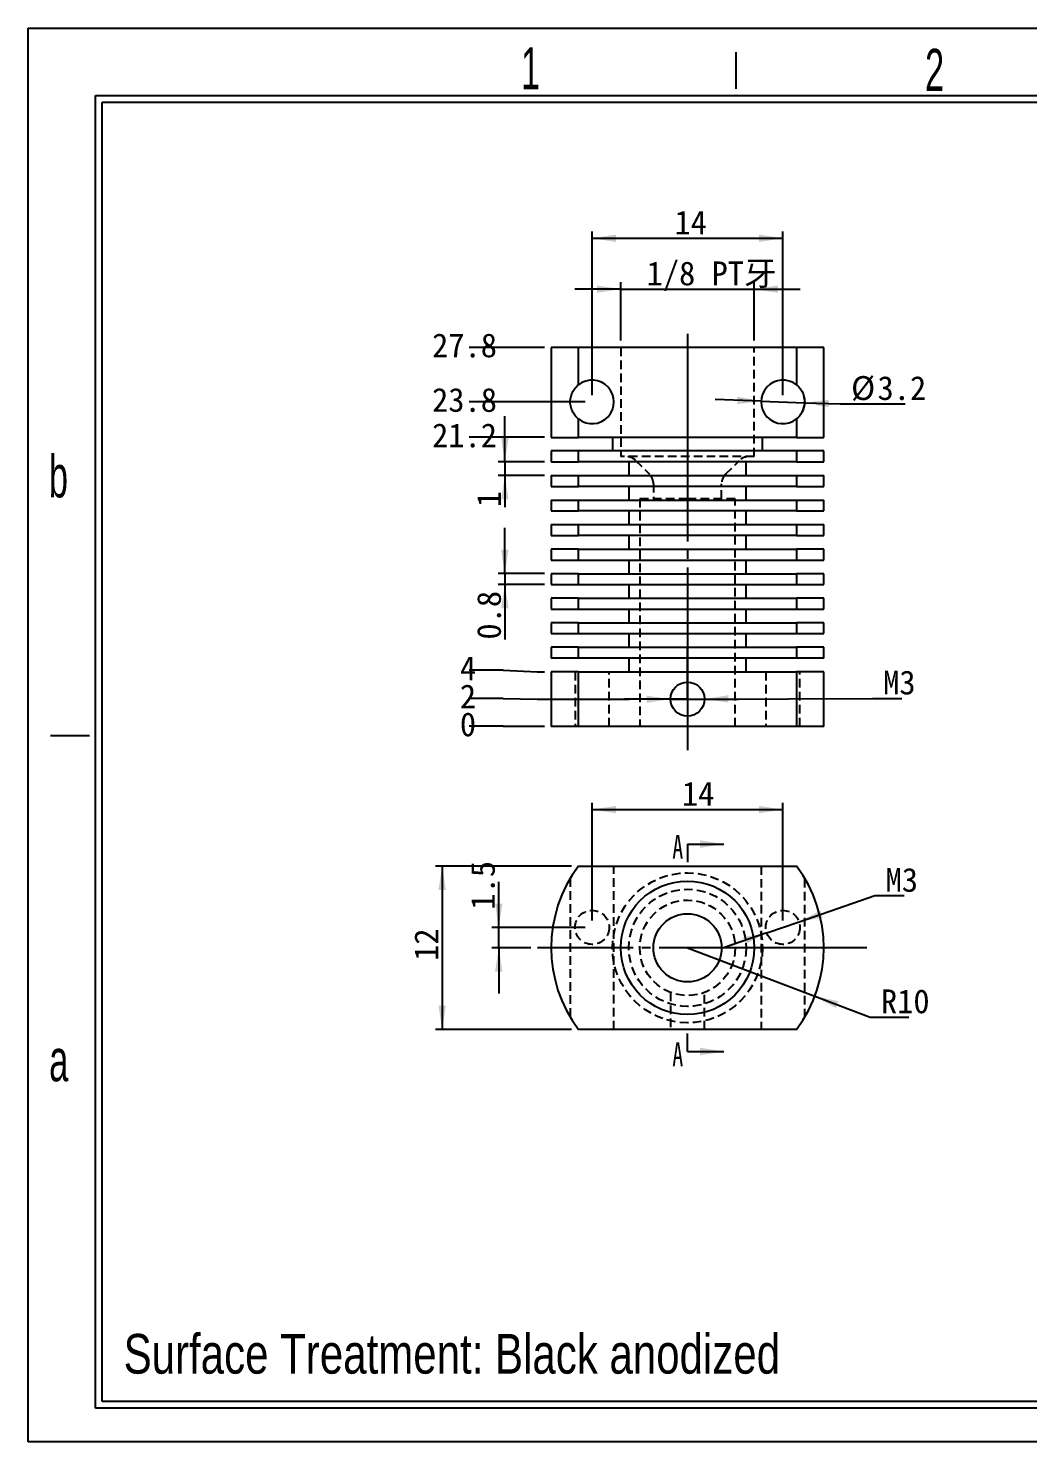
# Model space of a CAD drawing. Extents: x 1 to 148, y 1 to 104.
# Drawn here: x 0.9 to 74.2, y 0.6 to 104.3 of the extents above; entities that cross this region are included whole.
import ezdxf

# ---------------------------------------------------------------- set-up
doc = ezdxf.new("R2010")
doc.units = 0
doc.header["$LTSCALE"] = 0.5
for name, pattern in [('SLD-中心线', [34.29, 30.48, -1.27, 1.27, -1.27]), ('SLD-实线', [0]), ('SLD-点画线', [10.16, 6.35, -1.27, 1.27, -1.27]), ('SLD-虚线', [1.905, 1.27, -0.635])]:
    doc.linetypes.add(name, pattern=pattern)
doc.layers.get('0').update_dxf_attribs({"linetype": 'CONTINUOUS'})
for name, color, linetype in [('DIM', 5, 'SLD-实线'), ('SLD-0', 179, 'SLD-实线'), ('中心线', 1, 'SLD-点画线')]:
    doc.layers.add(name, color=color, linetype=linetype)
doc.styles.add('SLDTEXTSTYLE0', font='arial.ttf', dxfattribs={"width": 0.7584})
doc.styles.add('SLDTEXTSTYLE11', font='', dxfattribs={"width": 0.67})
doc.styles.add('SLDTEXTSTYLE12', font='')
doc.styles.add('SLDTEXTSTYLE13', font='', dxfattribs={"width": 0.67})
doc.styles.add('SLDTEXTSTYLE14', font='', dxfattribs={"bigfont": 'bigfont'})
doc.styles.add('SLDTEXTSTYLE3', font='GOTHIC.TTF', dxfattribs={"width": 0.61171})
doc.styles.get('SLDTEXTSTYLE11').set_extended_font_data('宋体')
doc.styles.get('SLDTEXTSTYLE12').set_extended_font_data('宋体')
doc.styles.get('SLDTEXTSTYLE13').set_extended_font_data('仿宋_GB2312')
doc.styles.get('SLDTEXTSTYLE14').set_extended_font_data('宋体')
doc.dimstyles.new('SLDDIMSTYLE0', dxfattribs={"dimtxt": 1.75, "dimasz": 1.75, "dimexe": 0, "dimexo": 0.0625, "dimgap": 0.4375, "dimtad": 2, "dimrnd": 1e-09, "dimzin": 12, "dimdsep": 46, "dimtxsty": 'SLDTEXTSTYLE11', "dimsah": 1, "dimcen": 0.09, "dimadec": 0, "dimazin": 0, "dimtfac": 1, "dimtofl": 0, "dimtmove": 0, "dimatfit": 3, "dimfxl": 0, "dimtolj": 1, "dimtzin": 12, "dimarcsym": 0})
doc.dimstyles.new('SLDDIMSTYLE1', dxfattribs={"dimtxt": 1.75, "dimasz": 1.75, "dimexe": 0, "dimexo": 0.0625, "dimgap": 0.4375, "dimtad": 2, "dimrnd": 1e-09, "dimzin": 12, "dimdsep": 46, "dimtxsty": 'SLDTEXTSTYLE11', "dimsah": 1, "dimcen": 0.09, "dimadec": 0, "dimazin": 0, "dimtfac": 1, "dimtmove": 0, "dimatfit": 0, "dimfxl": 0, "dimtolj": 1, "dimtzin": 12, "dimarcsym": 0})
doc.dimstyles.new('SLDDIMSTYLE2', dxfattribs={"dimtxt": 1.75, "dimasz": 1.75, "dimexe": 0, "dimexo": 0.0625, "dimgap": 0.4375, "dimtad": 0, "dimtih": 1, "dimtoh": 1, "dimrnd": 1e-09, "dimzin": 12, "dimdsep": 46, "dimtxsty": 'SLDTEXTSTYLE11', "dimsah": 1, "dimcen": 0, "dimadec": 0, "dimazin": 0, "dimtfac": 1, "dimtofl": 0, "dimtmove": 0, "dimatfit": 3, "dimfxl": 0, "dimtolj": 1, "dimtzin": 12, "dimarcsym": 0})
doc.dimstyles.new('SLDDIMSTYLE3', dxfattribs={"dimtxt": 1.75, "dimasz": 1.75, "dimexe": 0, "dimexo": 0.0625, "dimgap": 0.4375, "dimtad": 0, "dimtih": 1, "dimtoh": 1, "dimrnd": 1e-09, "dimzin": 12, "dimdsep": 46, "dimtxsty": 'SLDTEXTSTYLE11', "dimsah": 1, "dimcen": 0, "dimadec": 0, "dimazin": 0, "dimtfac": 1, "dimtmove": 0, "dimatfit": 3, "dimfxl": 0, "dimtolj": 1, "dimtzin": 12, "dimarcsym": 0})
doc.dimstyles.new('SLDDIMSTYLE4', dxfattribs={"dimtxt": 1.75, "dimasz": 1.75, "dimexe": 0, "dimexo": 0.0625, "dimgap": 0.4375, "dimtad": 0, "dimtih": 1, "dimtoh": 1, "dimdec": 0, "dimrnd": 1e-09, "dimdsep": 46, "dimtxsty": 'SLDTEXTSTYLE11', "dimblk1": 'NONE', "dimblk2": 'NONE', "dimsah": 1, "dimcen": 0.09, "dimadec": 0, "dimazin": 0, "dimtfac": 1, "dimtdec": 0, "dimtofl": 0, "dimtmove": 0, "dimatfit": 3, "dimldrblk": 'NONE', "dimfxl": 0, "dimtolj": 1, "dimtzin": 12, "dimarcsym": 0})
doc.dimstyles.new('SLDDIMSTYLE5', dxfattribs={"dimtxt": 1.75, "dimasz": 1.75, "dimexe": 0, "dimexo": 0.0625, "dimgap": 0.4375, "dimtad": 0, "dimtih": 1, "dimtoh": 1, "dimrnd": 1e-09, "dimzin": 12, "dimdsep": 46, "dimtxsty": 'SLDTEXTSTYLE11', "dimblk1": 'NONE', "dimblk2": 'NONE', "dimsah": 1, "dimcen": 0.09, "dimadec": 0, "dimazin": 0, "dimtfac": 1, "dimtofl": 0, "dimtmove": 0, "dimatfit": 3, "dimldrblk": 'NONE', "dimfxl": 0, "dimtolj": 1, "dimtzin": 12, "dimarcsym": 0})
doc.dimstyles.new('SLDDIMSTYLE6', dxfattribs={"dimtxt": 1.75, "dimasz": 1.75, "dimexe": 0, "dimexo": 0.0625, "dimgap": 0.4375, "dimtad": 2, "dimrnd": 1e-09, "dimdsep": 46, "dimtxsty": 'SLDTEXTSTYLE11', "dimsah": 1, "dimcen": 0.09, "dimadec": 0, "dimazin": 0, "dimtfac": 1, "dimtmove": 0, "dimatfit": 0, "dimfxl": 0, "dimtolj": 1, "dimtzin": 12, "dimarcsym": 0})
doc.dimstyles.new('SLDDIMSTYLE7', dxfattribs={"dimtxt": 1.75, "dimasz": 1.75, "dimexe": 0, "dimexo": 0.0625, "dimgap": 0.4375, "dimtad": 0, "dimtih": 1, "dimtoh": 1, "dimrnd": 1e-09, "dimzin": 12, "dimdsep": 46, "dimtxsty": 'SLDTEXTSTYLE11', "dimsah": 1, "dimcen": 0, "dimadec": 0, "dimazin": 0, "dimtfac": 1, "dimtmove": 0, "dimatfit": 3, "dimfxl": 0, "dimtolj": 1, "dimtzin": 12, "dimarcsym": 0})

# ---------------------------------------------------------------- blocks, each defined once
blk = doc.blocks.new('_D')
at = {"layer": 'DIM'}
for p, q in [((40.77, 42.88), (30.77, 42.88)), ((31.27, 42.88), (31.27, 30.88)), ((40.77, 30.88), (30.77, 30.88))]:
    blk.add_line(p, q, dxfattribs=at)
for points in [[(31.27, 42.88), (31, 41.13), (31.54, 41.13)], [(31.27, 30.88), (31.54, 32.63), (31, 32.63)]]:
    blk.add_solid(points, dxfattribs=at)
at = {"layer": 'DIM', "insert": (29.23, 35.92), "char_height": 1.75, "attachment_point": 1, "rotation": 90, "style": 'SLDTEXTSTYLE12'}
blk.add_mtext('12', dxfattribs=at)
blk = doc.blocks.new('_D_1')
at = {"layer": 'DIM'}
for p, q in [((35.42, 38.38), (35.42, 41.73)), ((41.77, 38.38), (34.92, 38.38)), ((35.42, 36.88), (35.42, 38.38)), ((37.78, 36.88), (34.92, 36.88)), ((35.42, 36.88), (35.42, 33.52))]:
    blk.add_line(p, q, dxfattribs=at)
for points in [[(35.42, 38.38), (35.69, 40.13), (35.15, 40.13)], [(35.42, 36.88), (35.15, 35.13), (35.69, 35.13)]]:
    blk.add_solid(points, dxfattribs=at)
at = {"layer": 'DIM', "insert": (33.38, 39.68), "char_height": 1.75, "attachment_point": 1, "rotation": 90, "style": 'SLDTEXTSTYLE12'}
blk.add_mtext('1.5', dxfattribs=at)
blk = doc.blocks.new('_D_2')
at = {"layer": 'DIM'}
for p, q in [((42.27, 38.88), (42.27, 47.52)), ((42.27, 47.02), (56.27, 47.02)), ((56.27, 38.88), (56.27, 47.52))]:
    blk.add_line(p, q, dxfattribs=at)
for points in [[(42.27, 47.02), (44.02, 46.75), (44.02, 47.29)], [(56.27, 47.02), (54.52, 47.29), (54.52, 46.75)]]:
    blk.add_solid(points, dxfattribs=at)
at = {"layer": 'DIM', "insert": (48.86, 49.06), "char_height": 1.75, "attachment_point": 1, "style": 'SLDTEXTSTYLE12'}
blk.add_mtext('14', dxfattribs=at)
blk = doc.blocks.new('_D_3')
at = {"layer": 'DIM'}
for p, q in [((49.27, 36.88), (58.62, 33.33)), ((58.62, 33.33), (62.67, 31.79)), ((62.67, 31.79), (65.5, 31.79))]:
    blk.add_line(p, q, dxfattribs=at)
blk.add_solid([(58.62, 33.33), (60.16, 32.46), (60.35, 32.96)], dxfattribs=at)
at = {"layer": 'DIM', "insert": (63.46, 33.83), "char_height": 1.75, "attachment_point": 1, "style": 'SLDTEXTSTYLE12'}
blk.add_mtext('R10', dxfattribs=at)
blk = doc.blocks.new('_D_4')
at = {"layer": 'DIM'}
for p, q in [((57.45, 38.79), (63.01, 40.71)), ((63.01, 40.71), (65.16, 40.71)), ((55.09, 37.97), (57.45, 38.79)), ((55.09, 37.97), (51.9, 36.88))]:
    blk.add_line(p, q, dxfattribs=at)
for points in [[(57.45, 38.79), (59.19, 39.1), (59.02, 39.61)], [(55.09, 37.97), (53.34, 37.66), (53.52, 37.15)]]:
    blk.add_solid(points, dxfattribs=at)
at = {"layer": 'DIM', "insert": (63.8, 42.74), "char_height": 1.75, "attachment_point": 1, "style": 'SLDTEXTSTYLE12'}
blk.add_mtext('M3', dxfattribs=at)
blk = doc.blocks.new('_D_5')
at = {"layer": 'DIM'}
for p, q in [((35.75, 53.13), (33.25, 53.13)), ((35.75, 53.13), (38.25, 53.13)), ((38.25, 53.13), (38.77, 53.13))]:
    blk.add_line(p, q, dxfattribs=at)
at = {"layer": 'DIM', "insert": (32.57, 54.15), "char_height": 1.75, "attachment_point": 1, "style": 'SLDTEXTSTYLE12'}
blk.add_mtext('0', dxfattribs=at)
blk = doc.blocks.new('_NONE')
blk = doc.blocks.new('_D_6')
at = {"layer": 'DIM'}
for p, q in [((35.75, 55.18), (33.25, 55.18)), ((35.75, 55.18), (38.25, 55.13)), ((38.25, 55.13), (45.02, 55.13))]:
    blk.add_line(p, q, dxfattribs=at)
at = {"layer": 'DIM', "insert": (32.57, 56.2), "char_height": 1.75, "attachment_point": 1, "style": 'SLDTEXTSTYLE12'}
blk.add_mtext('2', dxfattribs=at)
blk = doc.blocks.new('_D_7')
at = {"layer": 'DIM'}
for p, q in [((35.75, 57.24), (33.25, 57.24)), ((35.75, 57.24), (38.25, 57.13)), ((38.25, 57.13), (38.77, 57.13))]:
    blk.add_line(p, q, dxfattribs=at)
at = {"layer": 'DIM', "insert": (32.57, 58.26), "char_height": 1.75, "attachment_point": 1, "style": 'SLDTEXTSTYLE12'}
blk.add_mtext('4', dxfattribs=at)
blk = doc.blocks.new('_D_8')
at = {"layer": 'DIM'}
blk.add_line((38.77, 74.33), (33.25, 74.33), dxfattribs=at)
at = {"layer": 'DIM', "insert": (30.53, 75.35), "char_height": 1.75, "attachment_point": 1, "style": 'SLDTEXTSTYLE12'}
blk.add_mtext('21.2', dxfattribs=at)
blk = doc.blocks.new('_D_9')
at = {"layer": 'DIM'}
blk.add_line((41.77, 76.93), (33.25, 76.93), dxfattribs=at)
at = {"layer": 'DIM', "insert": (30.53, 77.95), "char_height": 1.75, "attachment_point": 1, "style": 'SLDTEXTSTYLE12'}
blk.add_mtext('23.8', dxfattribs=at)
blk = doc.blocks.new('_D_10')
at = {"layer": 'DIM'}
blk.add_line((38.77, 80.93), (33.25, 80.93), dxfattribs=at)
at = {"layer": 'DIM', "insert": (30.53, 81.95), "char_height": 1.75, "attachment_point": 1, "style": 'SLDTEXTSTYLE12'}
blk.add_mtext('27.8', dxfattribs=at)
blk = doc.blocks.new('_D_11')
at = {"layer": 'DIM'}
for p, q in [((44.37, 85.2), (41, 85.2)), ((44.37, 81.43), (44.37, 85.7)), ((44.37, 85.2), (54.17, 85.2)), ((54.17, 81.43), (54.17, 85.7)), ((54.17, 85.2), (57.53, 85.2))]:
    blk.add_line(p, q, dxfattribs=at)
for points in [[(44.37, 85.2), (42.62, 85.47), (42.62, 84.93)], [(54.17, 85.2), (55.92, 84.93), (55.92, 85.47)]]:
    blk.add_solid(points, dxfattribs=at)
at = {"layer": 'DIM', "insert": (46.27, 87.23), "char_height": 1.75, "attachment_point": 1, "style": 'SLDTEXTSTYLE14'}
blk.add_mtext('1/8 PT牙', dxfattribs=at)
blk = doc.blocks.new('_D_12')
at = {"layer": 'DIM'}
for p, q in [((42.27, 77.43), (42.27, 89.43)), ((56.27, 77.43), (56.27, 89.43)), ((42.27, 88.93), (56.27, 88.93))]:
    blk.add_line(p, q, dxfattribs=at)
for points in [[(42.27, 88.93), (44.02, 88.66), (44.02, 89.2)], [(56.27, 88.93), (54.52, 89.2), (54.52, 88.66)]]:
    blk.add_solid(points, dxfattribs=at)
at = {"layer": 'DIM', "insert": (48.31, 90.96), "char_height": 1.75, "attachment_point": 1, "style": 'SLDTEXTSTYLE12'}
blk.add_mtext('14', dxfattribs=at)
blk = doc.blocks.new('_D_13')
at = {"layer": 'DIM'}
for p, q in [((35.87, 72.53), (35.87, 75.89)), ((38.77, 72.53), (35.37, 72.53)), ((35.87, 72.53), (35.87, 71.53)), ((38.77, 71.53), (35.37, 71.53)), ((35.87, 71.53), (35.87, 69.2))]:
    blk.add_line(p, q, dxfattribs=at)
for points in [[(35.87, 72.53), (36.14, 74.28), (35.6, 74.28)], [(35.87, 71.53), (35.6, 69.78), (36.14, 69.78)]]:
    blk.add_solid(points, dxfattribs=at)
at = {"layer": 'DIM', "insert": (33.83, 69.2), "char_height": 1.75, "attachment_point": 1, "rotation": 90, "style": 'SLDTEXTSTYLE12'}
blk.add_mtext('1', dxfattribs=at)
blk = doc.blocks.new('_D_14')
at = {"layer": 'DIM'}
for p, q in [((35.87, 64.33), (35.87, 67.69)), ((38.77, 64.33), (35.37, 64.33)), ((35.87, 64.33), (35.87, 63.53)), ((38.77, 63.53), (35.37, 63.53)), ((35.87, 63.53), (35.87, 59.49))]:
    blk.add_line(p, q, dxfattribs=at)
for points in [[(35.87, 64.33), (36.14, 66.08), (35.6, 66.08)], [(35.87, 63.53), (35.6, 61.78), (36.14, 61.78)]]:
    blk.add_solid(points, dxfattribs=at)
at = {"layer": 'DIM', "insert": (33.83, 59.49), "char_height": 1.75, "attachment_point": 1, "rotation": 90, "style": 'SLDTEXTSTYLE12'}
blk.add_mtext('0.8', dxfattribs=at)
blk = doc.blocks.new('_D_15')
at = {"layer": 'DIM'}
for p, q in [((54.67, 76.98), (51.31, 77.1)), ((54.67, 76.98), (57.87, 76.87)), ((57.87, 76.87), (60.48, 76.78)), ((60.48, 76.78), (65.25, 76.78))]:
    blk.add_line(p, q, dxfattribs=at)
blk.add_arc((56.27, 76.93), 1.6, 326.0362, 15.4041, dxfattribs=at)
for points in [[(54.67, 76.98), (52.93, 77.31), (52.91, 76.77)], [(57.87, 76.87), (59.61, 76.54), (59.63, 77.08)]]:
    blk.add_solid(points, dxfattribs=at)
at = {"layer": 'DIM', "char_height": 1.75, "attachment_point": 1, "style": 'SLDTEXTSTYLE12'}
for s, insert in [('%%c', (61.27, 78.82)), ('3.2', (63.21, 78.82))]:
    blk.add_mtext(s, dxfattribs=dict(at, insert=insert))
blk = doc.blocks.new('_D_16')
at = {"layer": 'DIM'}
for p, q in [((48.02, 55.12), (44.65, 55.11)), ((48.02, 55.12), (50.52, 55.13)), ((50.52, 55.13), (62.83, 55.18)), ((62.83, 55.18), (64.99, 55.18))]:
    blk.add_line(p, q, dxfattribs=at)
for points in [[(48.02, 55.12), (46.27, 55.38), (46.27, 54.85)], [(50.52, 55.13), (52.27, 54.87), (52.27, 55.41)]]:
    blk.add_solid(points, dxfattribs=at)
at = {"layer": 'DIM', "insert": (63.62, 57.22), "char_height": 1.75, "attachment_point": 1, "style": 'SLDTEXTSTYLE12'}
blk.add_mtext('M3', dxfattribs=at)
blk = doc.blocks.new('SW_CENTERMARKSYMBOL_0')
at = {"layer": '中心线', "color": 0}
for p, q in [((0, 2.5), (0, 3.75)), ((0, 0), (0, 2.5)), ((-2.5, 0), (-3.75, 0)), ((0, 0), (-2.5, 0)), ((0, 0), (0, -2.5)), ((0, 0), (2.5, 0)), ((2.5, 0), (3.75, 0)), ((0, -2.5), (0, -3.75))]:
    blk.add_line(p, q, dxfattribs=at)

msp = doc.modelspace()

# ---------------------------------------------------------------- linework, layer by layer
at = {"color": 7, "linetype": 'SLD-实线'}
for p, q in [((39.268, 80.927), (39.268, 74.327)), ((41.268, 80.927), (39.268, 80.927)), ((41.268, 78.176), (41.268, 80.927)), ((57.268, 80.927), (41.268, 80.927)), ((57.268, 80.927), (57.268, 78.176)), ((59.268, 80.927), (57.268, 80.927)), ((59.268, 74.327), (59.268, 80.927)), ((41.268, 74.327), (41.268, 75.678)), ((57.268, 75.678), (57.268, 74.327)), ((39.268, 74.327), (41.268, 74.327)), ((57.268, 74.327), (41.268, 74.327)), ((43.768, 74.327), (43.768, 73.327)), ((54.768, 73.327), (54.768, 74.327)), ((57.268, 74.327), (59.268, 74.327)), ((39.268, 73.327), (39.268, 72.527)), ((41.268, 73.327), (39.268, 73.327)), ((41.268, 72.527), (41.268, 73.327)), ((57.268, 73.327), (41.268, 73.327)), ((57.268, 73.327), (57.268, 72.527)), ((59.268, 73.327), (57.268, 73.327)), ((59.268, 72.527), (59.268, 73.327)), ((39.268, 72.527), (41.268, 72.527)), ((57.268, 72.527), (41.268, 72.527)), ((44.968, 72.527), (44.968, 71.527)), ((53.568, 71.527), (53.568, 72.527)), ((57.268, 72.527), (59.268, 72.527)), ((39.268, 71.527), (39.268, 70.727)), ((39.268, 71.527), (41.268, 71.527)), ((39.268, 70.727), (41.268, 70.727)), ((41.268, 70.727), (41.268, 71.527)), ((41.268, 71.527), (57.268, 71.527)), ((57.268, 70.727), (41.268, 70.727)), ((44.968, 70.727), (44.968, 69.727)), ((53.568, 69.727), (53.568, 70.727)), ((57.268, 71.527), (57.268, 70.727)), ((57.268, 71.527), (59.268, 71.527)), ((57.268, 70.727), (59.268, 70.727)), ((59.268, 70.727), (59.268, 71.527)), ((39.268, 69.727), (39.268, 68.927)), ((39.268, 69.727), (41.268, 69.727)), ((41.268, 68.927), (41.268, 69.727)), ((41.268, 69.727), (57.268, 69.727)), ((57.268, 69.727), (57.268, 68.927)), ((57.268, 69.727), (59.268, 69.727)), ((59.268, 68.927), (59.268, 69.727)), ((39.268, 68.927), (41.268, 68.927)), ((57.268, 68.927), (41.268, 68.927)), ((44.968, 68.927), (44.968, 67.927)), ((53.568, 67.927), (53.568, 68.927)), ((57.268, 68.927), (59.268, 68.927)), ((39.268, 67.927), (39.268, 67.127)), ((39.268, 67.927), (41.268, 67.927)), ((41.268, 67.127), (41.268, 67.927)), ((41.268, 67.927), (57.268, 67.927)), ((57.268, 67.927), (57.268, 67.127)), ((57.268, 67.927), (59.268, 67.927)), ((59.268, 67.127), (59.268, 67.927)), ((39.268, 67.127), (41.268, 67.127)), ((57.268, 67.127), (41.268, 67.127)), ((44.968, 67.127), (44.968, 66.127)), ((53.568, 66.127), (53.568, 67.127)), ((57.268, 67.127), (59.268, 67.127)), ((39.268, 66.127), (39.268, 65.327)), ((41.268, 66.127), (39.268, 66.127)), ((39.268, 65.327), (41.268, 65.327)), ((41.268, 65.327), (41.268, 66.127)), ((41.268, 66.127), (57.268, 66.127)), ((41.268, 65.327), (57.268, 65.327)), ((44.968, 65.327), (44.968, 64.327)), ((53.568, 64.327), (53.568, 65.327)), ((57.268, 66.127), (57.268, 65.327)), ((59.268, 66.127), (57.268, 66.127)), ((57.268, 65.327), (59.268, 65.327)), ((59.268, 65.327), (59.268, 66.127)), ((39.268, 64.327), (39.268, 63.527)), ((41.268, 64.327), (39.268, 64.327)), ((41.268, 63.527), (41.268, 64.327)), ((41.268, 64.327), (57.268, 64.327)), ((57.268, 64.327), (57.268, 63.527)), ((59.268, 64.327), (57.268, 64.327)), ((59.268, 63.527), (59.268, 64.327)), ((39.268, 63.527), (41.268, 63.527)), ((41.268, 63.527), (57.268, 63.527)), ((44.968, 63.527), (44.968, 62.527)), ((53.568, 62.527), (53.568, 63.527)), ((57.268, 63.527), (59.268, 63.527)), ((39.268, 62.527), (39.268, 61.727)), ((41.268, 62.527), (39.268, 62.527)), ((41.268, 61.727), (41.268, 62.527)), ((41.268, 62.527), (57.268, 62.527)), ((57.268, 62.527), (57.268, 61.727)), ((59.268, 62.527), (57.268, 62.527)), ((59.268, 61.727), (59.268, 62.527)), ((39.268, 61.727), (41.268, 61.727)), ((41.268, 61.727), (57.268, 61.727)), ((44.968, 61.727), (44.968, 60.727)), ((53.568, 60.727), (53.568, 61.727)), ((57.268, 61.727), (59.268, 61.727)), ((39.268, 60.727), (39.268, 59.927)), ((41.268, 60.727), (39.268, 60.727)), ((41.268, 59.927), (41.268, 60.727)), ((41.268, 60.727), (57.268, 60.727)), ((57.268, 60.727), (57.268, 59.927)), ((59.268, 60.727), (57.268, 60.727)), ((59.268, 59.927), (59.268, 60.727)), ((39.268, 59.927), (41.268, 59.927)), ((41.268, 59.927), (57.268, 59.927)), ((44.968, 59.927), (44.968, 58.927)), ((53.568, 58.927), (53.568, 59.927)), ((57.268, 59.927), (59.268, 59.927)), ((39.268, 58.927), (39.268, 58.127)), ((41.268, 58.927), (39.268, 58.927)), ((41.268, 58.127), (39.268, 58.127)), ((41.268, 58.127), (41.268, 58.927)), ((41.268, 58.927), (57.268, 58.927)), ((57.268, 58.127), (41.268, 58.127)), ((44.968, 58.127), (44.968, 57.127)), ((53.568, 57.127), (53.568, 58.127)), ((57.268, 58.927), (57.268, 58.127)), ((59.268, 58.927), (57.268, 58.927)), ((59.268, 58.127), (57.268, 58.127)), ((59.268, 58.127), (59.268, 58.927)), ((39.268, 57.127), (39.268, 53.127)), ((41.268, 57.127), (39.268, 57.127)), ((41.268, 53.127), (41.268, 57.127)), ((41.268, 57.127), (57.268, 57.127)), ((57.268, 57.127), (57.268, 53.127)), ((59.268, 57.127), (57.268, 57.127)), ((59.268, 53.127), (59.268, 57.127)), ((41.268, 53.127), (39.268, 53.127)), ((57.268, 53.127), (41.268, 53.127)), ((59.268, 53.127), (57.268, 53.127)), ((49.268, 44.49), (49.268, 43.16)), ((49.268, 44.49), (51.928, 44.49)), ((41.268, 42.88), (57.268, 42.88)), ((57.268, 30.88), (41.268, 30.88)), ((49.268, 29.271), (49.268, 30.601)), ((49.268, 29.271), (51.928, 29.271))]:
    msp.add_line(p, q, dxfattribs=at)
at = {"color": 7, "linetype": 'SLD-虚线'}
for p, q in [((44.368, 80.927), (44.368, 72.927)), ((54.168, 72.927), (54.168, 80.927)), ((54.168, 72.927), (44.368, 72.927)), ((45.461, 72.635), (46.475, 71.62)), ((52.061, 71.62), (53.075, 72.635)), ((46.768, 70.913), (46.768, 69.827)), ((51.768, 69.827), (51.768, 70.913)), ((49.268, 69.827), (45.768, 69.827)), ((45.768, 69.827), (45.768, 53.127)), ((52.768, 69.827), (49.268, 69.827)), ((52.768, 53.127), (52.768, 69.827)), ((41.018, 57.127), (41.018, 53.127)), ((43.518, 53.127), (43.518, 57.127)), ((55.018, 57.127), (55.018, 53.127)), ((57.518, 53.127), (57.518, 57.127)), ((43.868, 30.88), (43.868, 42.88)), ((54.668, 42.88), (54.668, 30.88)), ((40.668, 41.984), (40.668, 31.777)), ((57.868, 31.777), (57.868, 41.984)), ((48.018, 33.611), (48.018, 30.88)), ((50.518, 30.88), (50.518, 33.611))]:
    msp.add_line(p, q, dxfattribs=at)
at = {"color": 7, "linetype": 'SLD-实线'}
for centre, radius in [((49.268, 55.127), 1.25), ((49.268, 36.88), 4.9), ((49.268, 36.88), 2.5)]:
    msp.add_circle(centre, radius, dxfattribs=at)
at = {"color": 7, "linetype": 'SLD-虚线'}
for centre, radius in [((49.268, 36.88), 5.5), ((49.268, 36.88), 4.3), ((42.268, 38.38), 1.25), ((49.268, 36.88), 3.5), ((56.268, 38.38), 1.25)]:
    msp.add_circle(centre, radius, dxfattribs=at)
at = {"color": 7, "linetype": 'SLD-实线'}
for centre, radius, start, end in [((42.268, 76.927), 1.6, 231.31781, 128.68219), ((56.268, 76.927), 1.6, 51.31781, 308.68219), ((49.268, 36.88), 10, 143.1301, 216.8699), ((49.268, 36.88), 10, 323.1301, 36.8699)]:
    msp.add_arc(centre, radius, start, end, dxfattribs=at)
at = {"color": 7, "linetype": 'SLD-虚线'}
for centre, start, end in [((44.754, 71.927), 45, 90), ((53.782, 71.927), 90, 135), ((45.768, 70.913), 0, 45), ((52.768, 70.913), 135, 180)]:
    msp.add_arc(centre, 1, start, end, dxfattribs=at)
at = {"color": 7, "linetype": 'SLD-实线'}
for points in [[(41.268, 75.678), (41.19, 75.741), (41.116, 75.812), (40.981, 75.972), (40.918, 76.061), (40.806, 76.266), (40.758, 76.382), (40.706, 76.574), (40.692, 76.64), (40.673, 76.78), (40.668, 76.853), (40.668, 77.07), (40.688, 77.215), (40.758, 77.474), (40.806, 77.587), (40.917, 77.793), (40.98, 77.882), (41.116, 78.042), (41.19, 78.114), (41.268, 78.176)], [(57.268, 78.176), (57.346, 78.114), (57.42, 78.043), (57.555, 77.883), (57.618, 77.793), (57.73, 77.588), (57.778, 77.473), (57.83, 77.281), (57.844, 77.215), (57.863, 77.075), (57.868, 77.002), (57.868, 76.785), (57.848, 76.64), (57.778, 76.381), (57.73, 76.268), (57.619, 76.062), (57.556, 75.973), (57.42, 75.813), (57.347, 75.741), (57.268, 75.678)]]:
    msp.add_open_spline(points, degree=3, knots=[0, 0, 0, 0, 0.125, 0.125, 0.25, 0.25, 0.375, 0.375, 0.4375, 0.4375, 0.5, 0.5, 0.625, 0.625, 0.75, 0.75, 0.875, 0.875, 1, 1, 1, 1], dxfattribs=at)
for points in [[(51.928, 44.49), (50.178, 44.77), (50.178, 44.21)], [(51.928, 29.271), (50.178, 29.551), (50.178, 28.991)]]:
    msp.add_solid(points, dxfattribs=at)
at = {"layer": 'SLD-0'}
for p, q in [((0.906, 104.337), (147.553, 104.337)), ((0.906, 0.647), (0.906, 104.337)), ((6.337, 3.609), (6.337, 98.905)), ((6.337, 98.905), (144.591, 98.905)), ((144.591, 3.609), (6.337, 3.609)), ((147.553, 0.647), (0.906, 0.647))]:
    msp.add_line(p, q, dxfattribs=at)
at = {"layer": 'SLD-0', "color": 6, "linetype": 'SLD-实线'}
for p, q in [((52.851, 99.893), (52.851, 102.585)), ((5.844, 3.116), (5.844, 99.399)), ((5.844, 99.399), (145.084, 99.399)), ((5.402, 52.426), (2.534, 52.426)), ((145.084, 3.116), (5.844, 3.116))]:
    msp.add_line(p, q, dxfattribs=at)
at = {"layer": '中心线', "linetype": 'SLD-中心线'}
for p, q in [((49.268, 81.927), (49.268, 52.127)), ((62.422, 36.88), (38.277, 36.88))]:
    msp.add_line(p, q, dxfattribs=at)

# ---------------------------------------------------------------- block references
at = {"layer": '中心线'}
msp.add_blockref('SW_CENTERMARKSYMBOL_0', (49.268, 55.127), dxfattribs=at)

# ---------------------------------------------------------------- texts
at = {"color": 7, "linetype": 'Continuous', "char_height": 1.75, "attachment_point": 1, "style": 'SLDTEXTSTYLE13'}
for insert in [(48.156, 45.166), (48.156, 29.947)]:
    msp.add_mtext('A', dxfattribs=dict(at, insert=insert))
at = {"layer": 'SLD-0', "char_height": 3.086, "attachment_point": 1, "style": 'SLDTEXTSTYLE3'}
for s, insert in [('1', (37.055, 102.949)), ('2', (66.694, 102.828)), ('b', (2.417, 73.01)), ('a', (2.44, 30.176))]:
    msp.add_mtext(s, dxfattribs=dict(at, insert=insert))
at = {"layer": 'SLD-0', "color": 5, "insert": (7.904, 8.553), "char_height": 2.91042, "attachment_point": 1, "style": 'SLDTEXTSTYLE0'}
msp.add_mtext('Surface Treatment: Black anodized', dxfattribs=at)

# ---------------------------------------------------------------- dimensions: what is measured, and where the dimension line sits
at = {"layer": 'DIM'}
dim = msp.add_linear_dim(base=(56.268, 88.927), p1=(42.268, 76.927), p2=(56.268, 76.927), dimstyle='SLDDIMSTYLE0', dxfattribs=at)
dim.commit()
dim.dimension.update_dxf_attribs({"geometry": '_D_12', "text_midpoint": (48.995, 88.927), "dimtype": 160})
dim = msp.add_linear_dim(base=(54.168, 85.198), p1=(44.368, 80.927), p2=(54.168, 80.927), text='1/8 PT牙', dimstyle='SLDDIMSTYLE1', dxfattribs=at)
dim.commit()
dim.dimension.update_dxf_attribs({"geometry": '_D_11', "text_midpoint": (48.995, 85.198), "dimtype": 160})
for feature_location, offset, origin, dimstyle, picture, middle in [((39.268, 80.927), (-6.013, 0), (39.268, 53.127), 'SLDDIMSTYLE5', '_D_10', (31.894, 80.927)), ((42.268, 76.927), (-9.013, 0), (39.268, 53.127), 'SLDDIMSTYLE5', '_D_9', (31.894, 76.927)), ((39.268, 74.327), (-6.013, 0), (39.268, 53.127), 'SLDDIMSTYLE5', '_D_8', (31.894, 74.327)), ((39.268, 57.127), (-6.013, 0.114), (39.268, 53.127), 'SLDDIMSTYLE5', '_D_7', (32.914, 57.242)), ((45.518, 55.127), (-12.263, 0.057), (39.268, 53.127), 'SLDDIMSTYLE5', '_D_6', (32.914, 55.185)), ((39.268031028, 53.127428583), (-6.013392175, 0), (39.268031028, 53.127428583), 'SLDDIMSTYLE4', '_D_5', (32.914361088, 53.127428583))]:
    dim = msp.add_ordinate_dim(feature_location=feature_location, offset=offset, dtype=0, origin=origin, dimstyle=dimstyle, dxfattribs=at)
    dim.commit()
    dim.dimension.update_dxf_attribs({"geometry": picture, "text_midpoint": middle})
dim = msp.add_diameter_dim_2p(p1=(57.867, 76.873), p2=(54.669, 76.982), dimstyle='SLDDIMSTYLE7', dxfattribs=at)
dim.commit()
dim.dimension.update_dxf_attribs({"geometry": '_D_15', "text_midpoint": (63.262, 78.052), "dimtype": 163})
for base, p1, p2, angle, dimstyle, picture, middle in [((35.868, 71.527), (39.268, 72.527), (39.268, 71.527), 90, 'SLDDIMSTYLE1', '_D_13', (35.868, 69.539)), ((35.868, 63.527), (39.268, 64.327), (39.268, 63.527), 90, 'SLDDIMSTYLE6', '_D_14', (35.868, 60.508)), ((56.268, 47.019), (42.268, 38.38), (56.268, 38.38), 0, 'SLDDIMSTYLE0', '_D_2', (49.543, 47.019)), ((31.268, 30.88), (41.268, 42.88), (41.268, 30.88), 90, 'SLDDIMSTYLE0', '_D', (31.268, 36.605)), ((35.419, 38.38), (38.277, 36.88), (42.268, 38.38), 90, 'SLDDIMSTYLE1', '_D_1', (35.419, 40.706))]:
    dim = msp.add_linear_dim(base=base, p1=p1, p2=p2, angle=angle, dimstyle=dimstyle, dxfattribs=at)
    dim.commit()
    dim.dimension.update_dxf_attribs({"geometry": picture, "text_midpoint": middle, "dimtype": 160})
for p1, p2, picture, middle in [((50.518, 55.133), (48.018, 55.122), '_D_16', (64.305, 56.203)), ((57.45, 38.788), (55.086, 37.973), '_D_4', (64.482, 41.724))]:
    dim = msp.add_diameter_dim_2p(p1=p1, p2=p2, text='M3', dimstyle='SLDDIMSTYLE3', override={"dimpost": '<>'}, dxfattribs=at)
    dim.commit()
    dim.dimension.update_dxf_attribs({"geometry": picture, "text_midpoint": middle, "dimtype": 163})
dim = msp.add_radius_dim(center=(49.268, 36.88), mpoint=(58.617, 33.332), dimstyle='SLDDIMSTYLE2', dxfattribs=at)
dim.commit()
dim.dimension.update_dxf_attribs({"geometry": '_D_3', "text_midpoint": (64.482, 32.813), "dimtype": 164})

doc.saveas('drawing.dxf')
